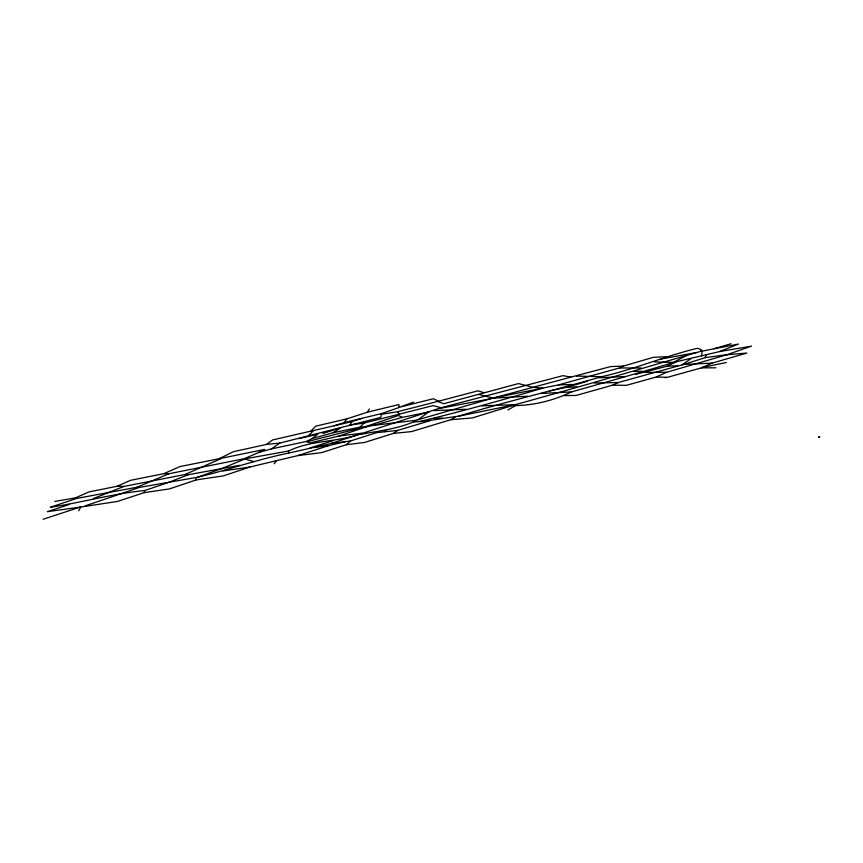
<?xml version="1.0" encoding="UTF-8"?>
<svg xmlns="http://www.w3.org/2000/svg" width="863" height="863" viewBox="0 0 863 863"><rect width="100%" height="100%" fill="white"/><g stroke="black" fill="none" stroke-linecap="round" stroke-linejoin="round"><path stroke-width="1.29" d="M84.93 505.966L139.267 487.444L197.487 477.261C228.059 470.044 257.616 459.353 288.469 453.151L288.641 451.004C310.249 440.4 334.682 442.266 357.26 434.941C376.192 431.252 395.567 429.504 413.636 421.878C428.674 421.554 443.312 417.875 458.124 416.311C505.535 401.662 553.981 390.443 601.533 376.721C634.305 369.44 664.942 356.02 697.509 348.274L701.285 349.591L700.68 351.37C638.9 369.31 577.541 387.616 515.405 404.607L472.525 417.897L450.713 419.731L411.554 431.597L393.28 433.442L364.65 442.449L346.29 444.725L321.672 452.622L297.821 455.61L276.624 460.637L249.86 467.034L223.355 475.891L196.214 479.904L169.472 488.9L144.175 492.644L117.519 501.435L79.946 507.164L43.15 519.267M701.565 356.139L702.137 351.112L738.448 344.057L719.526 351.575L673.647 362.384C639.731 372.816 605.729 382.158 571.511 391.931C553.507 400.54 533.647 405.588 513.625 405.578M266.462 444.434L272.632 439.914L334.164 425.783L344.046 422.611L381.112 413.722L381.381 414.316L380.81 417.401L279.828 443.075L266.462 444.434L233.517 451.651L219.051 458.749L179.936 466.57L163.905 473.658L130.507 480.335L117.044 486.29L88.975 491.91L75.502 497.865L54.779 501.435M144.175 492.644L144.757 490.518L169.072 482.255L188.069 474.758L239.687 465.33M564.014 395.599L576.182 395.437L612.579 385.178L618.393 382.503L683.561 364.488L705.2 357.638L706.171 354.995M78.695 510.745L80.798 506.959M311.079 430.928L315.729 426.149L346.926 418.846L367.314 412.223L369.364 408.976M349.893 424.93L352.147 421.554L361.834 418.372M344.046 422.611L346.926 418.846M274.11 463.776L276.624 460.637M144.757 490.518C112.816 493.679 81.953 502.525 50.334 507.261L76.656 498.436L137.098 487.217L168.792 473.765L244.423 458.674L258.566 452.525L271.306 448.922L306.268 441.489L312.061 438.62L333.118 432.741L340.54 427.886M308.825 435.394L313.474 430.626M333.118 432.741L359.968 427.153L364.057 423.075L433.01 405.621L441.209 407.703L562.989 375.632L570.831 377.142L610.648 366.581L623.28 366.128L653.248 357.336L666.15 356.678M612.579 385.178L626.29 385.34L656.322 376.991L666.668 372.266L726.873 354.758L751.544 346.128L719.526 351.575M346.29 444.725L350.475 440.982L376.419 432.697L397.767 430.367L429.591 420.831M361.457 433.604L441.209 407.703M819.526 437.023L818.588 437.239L819.807 436.958M384.337 431.705L385.966 430.421M306.268 441.489L310.281 442.892L338.738 436.085L366.203 426.84L373.237 425.394L416.203 420.259L418.167 419.666L428.372 412.212M682.04 364.822L691.166 358.533M271.306 448.922L279.828 443.075M393.28 433.442L397.767 430.367M312.061 438.62L317.897 434.143L298.706 438.674M413.636 421.878L416.203 420.259M508.016 409.979L515.794 405.405M450.713 419.731L455.06 417.217M819.494 437.034L818.696 437.207M654.251 361.867L673.464 362.395L686.711 355.351M258.566 452.525L264.65 449.407L219.051 458.749M635.621 374.38L667.185 366.203L676.063 361.867M418.167 419.666L493.032 398.07L558.49 384.92L619.397 367.983L623.28 366.128M656.322 376.991L667.293 377.368L701.414 367.875L712.137 363.118L746.862 353.064L726.873 354.758M220.906 458.685L184.941 474.521L123.97 486.441L93.301 498.609M665.125 377.8L666.204 377.336M288.641 451.004L245.459 458.76L222.179 468.382L197.487 477.261M381.381 414.316L397.573 411.727L437.649 401.446L443.798 403.701L518.544 383.56L533 387.358L542.827 388.102C502.05 400.152 461.122 411.586 419.806 421.5M437.649 401.446L477.973 390.82L483.819 392.622M438.447 401.144L433.388 398.728L398.965 407.39L413.539 402.158M381.112 413.722L399.03 407.541M429.472 411.878L402.352 417.379L398.382 415.481L364.628 426.915L307.185 441.64M69.493 504.434L47.346 511.683L79.946 507.164M288.469 453.151L331.004 443.496L357.26 434.941M297.821 455.61L328.9 445.545L345.998 441.554M309.882 448.07L333.075 440.594M322.838 433.463L340.443 427.983M549.828 390.917L566.408 387.379L587.466 381.241M714.079 348.674L731.134 343.733M373.237 425.394L402.352 417.379M570.831 377.142L493.107 398.059M367.314 412.223L398.868 404.531L398.965 407.39M334.164 425.783L352.147 421.554M458.124 416.311L515.405 404.607M702.353 367.422L726.301 362.536M438.846 408.609L490.767 398.695M660.292 359.17L696.689 352.492M700.68 351.37L702.137 351.112M222.87 470.993L249.86 467.034M705.2 357.638L726.97 354.661M349.752 424.984L364.057 423.075M313.873 447.519L328.9 445.545M331.004 443.496L350.475 440.982M338.738 436.085L361.931 433.183M683.561 364.488L712.137 363.118M566.408 387.379L576.764 386.786M481.986 405.869L513.194 404.725M571.511 391.931L541.047 393.463M494.262 398.07L527.865 396.225M599.397 377.789L625.395 376.495M594.305 383.032L618.393 382.503M434.1 418.479L442.417 418.048M359.968 427.153L366.203 426.84M667.185 366.203L677.8 365.718M433.906 410.626L465.998 409.256M558.49 384.92L572.104 384.466M634.003 371.489L642.201 371.263M645.244 372.428L666.668 372.266M641.177 367.962L619.397 367.983M701.414 367.875L715.923 367.789M601.533 376.721L576.473 376.074M163.905 473.658L168.792 473.765M117.044 486.29L123.97 486.441M184.941 474.521L188.069 474.758M244.423 458.674L245.459 458.76M137.098 487.217L139.267 487.444M493.032 398.07L478.965 394.456M244.704 459.051L254.186 461.64M75.502 497.865L76.656 498.436M397.573 411.727L399.547 414.326M397.994 414.887L398.382 415.481M196.041 477.778L196.214 479.904"/></g></svg>
